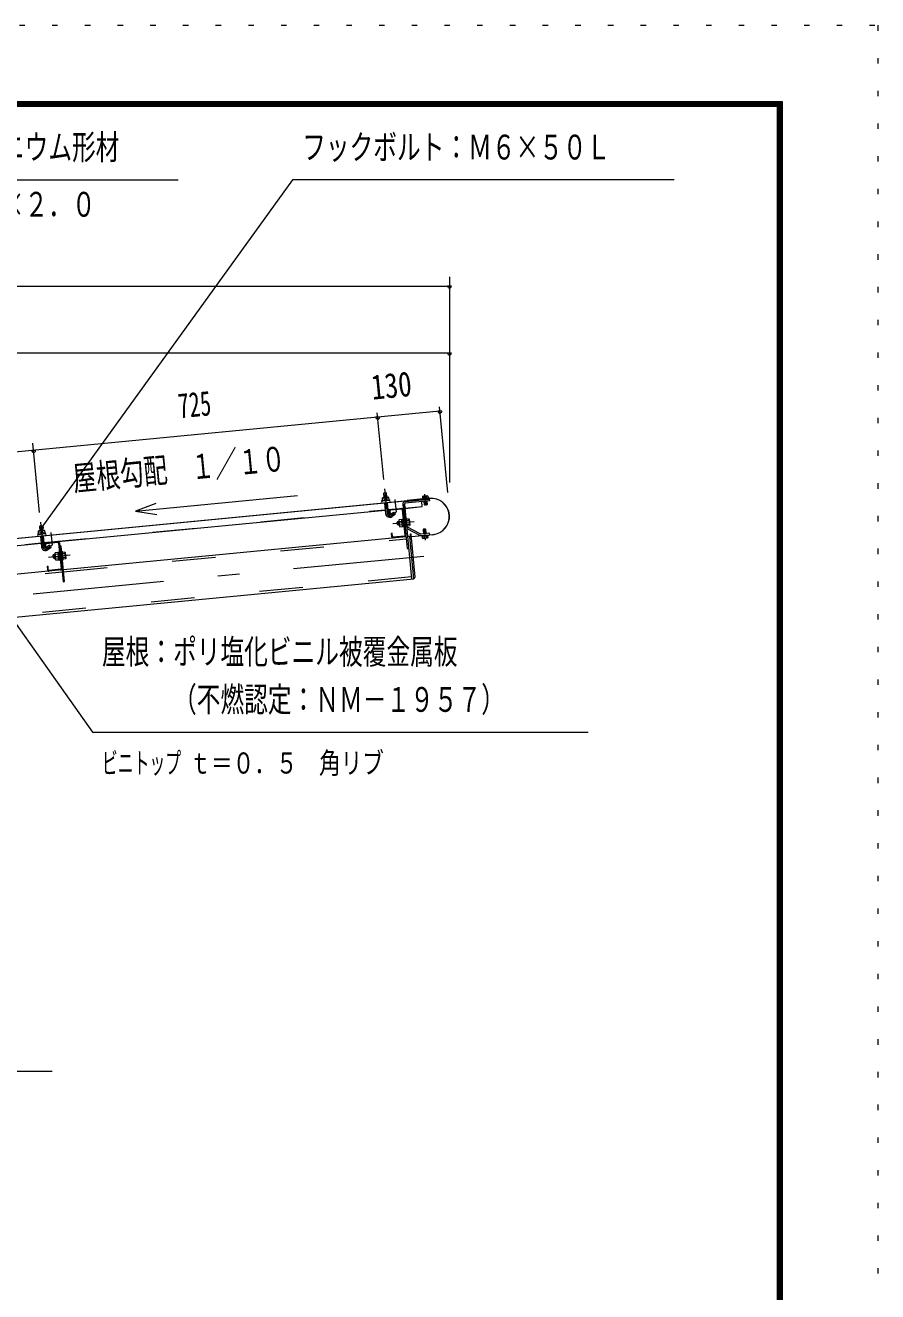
# Model space of a CAD drawing. Units: millimetres, scale not verified. Extents: x -31547 to 31550, y -14700 to 14700.
# Drawn here: x 25293 to 31550, y 5408 to 14700 of the extents above; entities that cross this region are included whole.
import ezdxf
from ezdxf.enums import TextEntityAlignment as Align

# ---------------------------------------------------------------- set-up
doc = ezdxf.new("R2010")
doc.units = ezdxf.units.MM
doc.header["$LTSCALE"] = 80
for name, pattern in [('USER2', [10, 4, -6]), ('USER3', [24, 12, -5, 2, -5]), ('USER4', [3, 0.5, -2.5])]:
    doc.linetypes.add(name, pattern=pattern)
for name, color, linetype, lineweight in [('0-6_2-02BOLD', 7, 'Continuous', 18), ('0-7_2-12HIDDEN', 3, 'USER2', 18), ('0-8_2-22CENTER', 3, 'USER3', 18), ('0-9_2-42THIN', 4, 'Continuous', 18), ('0-A_2-52DIM', 3, 'Continuous', 18), ('0-C_F-F1PAPER', 5, 'Continuous', 18), ('0-D_F-E_J_ADD', 5, 'USER4', 18)]:
    doc.layers.add(name, color=color, linetype=linetype, lineweight=lineweight)
doc.styles.add('ＭＳ ゴシック', font='')
doc.styles.get('ＭＳ ゴシック').set_extended_font_data('MS Gothic')

msp = doc.modelspace()

# ---------------------------------------------------------------- linework, layer by layer
at = {"layer": '0-6_2-02BOLD'}
for p, q in [((27943.95, 11267.53), (27923.05, 11265.51)), ((28238.75, 11232.83), (28237.58, 11245.02)), ((22766.64, 10698.56), (28259.7, 11227.48)), ((28201.69, 11220.14), (22766.82, 10696.82)), ((27925.32, 11232.98), (27927.04, 11215.13)), ((27929.94, 11193.97), (27937.34, 11117.1)), ((27933.56, 11156.39), (27954.46, 11158.41)), ((27949.66, 11217.31), (27947.94, 11235.15)), ((27958.25, 11119.12), (27950.84, 11195.98)), ((27955.71, 11145.47), (28067.2, 11156.2)), ((28075.54, 11186.36), (28128.36, 10637.81)), ((28091.02, 11025.66), (28075.55, 11186.35)), ((28202.01, 11216.81), (28201.51, 11221.87)), ((28218.63, 11230.92), (28217.47, 11243.09)), ((28219.42, 11218.49), (28218.94, 11223.55)), ((28222.89, 11182.1), (28220.48, 11207.34)), ((28239.85, 11225.56), (28240.33, 11220.5)), ((25429.89, 10902.25), (27934.8, 11143.45)), ((28056.58, 11149.55), (27974.36, 11141.63)), ((28028.34, 11059.44), (28031.02, 11031.58)), ((28056.77, 11074.51), (28036.55, 11072.56)), ((28037.81, 11059.49), (28058.03, 11061.43)), ((28080.67, 10957.77), (28062.69, 11144.52)), ((28068.98, 11079.18), (28063.4, 11078.64)), ((28070.55, 11121.36), (28081.69, 11122.43)), ((28109.6, 11066.4), (28092.87, 11064.79)), ((25397.22, 11022.31), (25400.18, 10991.6)), ((25399.49, 10989.77), (25401.21, 10971.92)), ((25423.83, 10974.1), (25422.12, 10991.95)), ((28060.54, 11035.29), (28040.32, 11033.34)), ((28058.62, 11055.33), (28066.26, 11049.04)), ((28066.93, 11042.07), (28059.28, 11048.36)), ((28068.88, 11021.86), (28061.9, 11021.19)), ((28092.63, 11008.91), (28187.14, 10958.25)), ((28192.43, 10968.13), (28094.31, 11020.71)), ((28095.39, 11038.64), (28112.12, 11040.25)), ((22904.07, 10659.04), (25408.98, 10900.24)), ((25404.12, 10950.75), (25411.51, 10873.89)), ((25407.74, 10913.18), (25428.64, 10915.19)), ((25432.42, 10875.9), (25425.02, 10952.77)), ((25445.78, 10868.62), (25443.5, 10892.31)), ((25448.54, 10898.41), (25530.75, 10906.34)), ((25536.87, 10901.3), (25554.85, 10714.56)), ((25555.86, 10879.21), (25544.72, 10878.15)), ((28087.32, 10947.16), (25572.64, 10705.03)), ((28075.64, 10951.66), (27993.42, 10943.75)), ((28127.59, 10948.93), (28285.07, 10964.1)), ((28285.23, 10962.35), (28127.76, 10947.2)), ((28217.53, 10950.22), (28218.69, 10938.04)), ((28237.64, 10952.13), (28238.8, 10939.96)), ((25481.31, 10868.06), (25459.09, 10852.21)), ((25509.48, 10816.9), (25502.51, 10816.23)), ((25505.19, 10788.37), (25512.16, 10789.04)), ((25532.2, 10818.22), (25511.98, 10816.28)), ((25514.5, 10790.13), (25534.72, 10792.07)), ((25532.79, 10812.12), (25540.43, 10805.82)), ((25541.1, 10798.85), (25533.46, 10805.15)), ((25583.77, 10823.19), (25567.04, 10821.58)), ((25569.56, 10795.43), (25586.29, 10797.04)), ((25561.5, 10703.95), (23046.82, 10461.82)), ((25549.81, 10708.45), (25467.59, 10700.54)), ((25536.08, 10777.98), (25543.05, 10778.65)), ((25543.28, 10776.21), (25548.86, 10776.74))]:
    msp.add_line(p, q, dxfattribs=at)
for points in [[(27946.91, 11236.83), (27943.95, 11267.53), (27942.04, 11269.1), (27924.63, 11267.43), (27923.05, 11265.51), (27926.01, 11234.81)], [(28210.28, 11244.18), (28207.41, 11242.14), (28208.56, 11229.96)], [(28210.28, 11244.18), (28244.43, 11247.44), (28247.64, 11245.98), (28248.8, 11233.79)], [(27915.72, 11214.05), (27914.01, 11231.89), (27916.87, 11233.93), (27956.06, 11237.71), (27959.26, 11236.25), (27960.98, 11218.41)], [(28064.4, 11185.29), (28095.71, 10860.06), (28106.85, 10861.14)], [(28078.5, 11155.7), (28206.71, 11168.04), (28203.08, 11205.66)], [(28080.77, 11205.14), (28257.75, 11222.18), (28258.83, 11211.03), (28081.84, 11193.99)], [(28259.54, 11229.22), (28096.84, 11213.55), (28097, 11211.81)], [(28241.39, 11209.35), (28243.79, 11184.09), (28240.64, 11180.28), (28226.7, 11178.95), (28222.89, 11182.1), (28243.79, 11184.09)], [(27969.32, 11135.52), (27971.61, 11111.83), (27966.03, 11111.29), (27963.75, 11134.98)], [(27972.72, 11112.52), (27994.95, 11128.37), (28007.14, 11111.27), (27984.92, 11095.42)], [(28037.98, 11032.25), (28031.02, 11031.58), (28025.29, 11036.29), (28023.61, 11053.72), (28028.34, 11059.44), (28035.3, 11060.12)], [(28036.55, 11072.56), (28034.53, 11068.13), (28038.76, 11024.23), (28041.59, 11020.26), (28061.8, 11022.21)], [(28061.9, 11021.19), (28056.67, 11075.53), (28063.64, 11076.21)], [(28063.4, 11078.64), (28069.11, 11019.42), (28074.69, 11019.96)], [(28091.41, 11021.57), (28096.98, 11022.11), (28091.28, 11081.33), (28085.7, 11080.8)], [(28091.61, 11077.87), (28108.35, 11079.48), (28111.17, 11075.51), (28115.4, 11031.62), (28113.38, 11027.18), (28096.65, 11025.57)], [(25389.89, 10970.84), (25388.17, 10988.68), (25391.04, 10990.72), (25430.23, 10994.5), (25433.43, 10993.04), (25435.15, 10975.19)], [(25421.09, 10993.61), (25418.13, 11024.31), (25416.22, 11025.89), (25398.8, 11024.22), (25397.22, 11022.31), (25418.13, 11024.31)], [(27987.3, 10948.78), (27985.03, 10972.47), (27979.45, 10971.94), (27981.73, 10948.25)], [(28122.03, 10951.92), (28120.52, 10967.6), (28122.26, 10967.76), (28123.77, 10952.08)], [(28197.48, 10956.18), (28261.67, 10962.35), (28260.6, 10973.51), (28196.4, 10967.33)], [(28236.23, 10971.16), (28233.38, 11000.95), (28229.57, 11004.1), (28215.64, 11002.77), (28212.49, 10998.96)], [(28233.38, 11000.95), (28212.49, 10998.96), (28215.32, 10969.15)], [(22821.7, 10126.85), (28145.78, 10639.49), (28115.89, 10949.91), (28098.47, 10948.23)], [(25437.92, 10891.77), (25440.2, 10868.08), (25445.78, 10868.62)], [(25481.31, 10868.06), (25469.12, 10885.15), (25446.9, 10869.31)], [(25542.44, 10901.83), (25569.88, 10616.86), (25581.03, 10617.93), (25555.87, 10879.22)], [(28145.78, 10639.49), (28155.22, 10650.95), (28127.35, 10940.47), (28115.89, 10949.91)], [(28211.85, 10935.61), (28208.63, 10937.08), (28207.47, 10949.26)], [(28211.85, 10935.61), (28245.99, 10938.87), (28248.86, 10940.92), (28247.71, 10953.1)], [(25530.94, 10831.3), (25510.72, 10829.35), (25508.71, 10824.91)], [(25508.71, 10824.91), (25512.93, 10781.02), (25515.76, 10777.05), (25535.98, 10779)], [(25537.82, 10832.99), (25530.84, 10832.32), (25536.08, 10777.98)], [(25543.28, 10776.21), (25537.57, 10835.43), (25543.15, 10835.97)], [(25565.58, 10778.35), (25571.15, 10778.89), (25565.45, 10838.12), (25559.88, 10837.58)], [(25565.78, 10834.65), (25582.52, 10836.27), (25585.35, 10832.3), (25589.57, 10788.4), (25587.56, 10783.97), (25570.83, 10782.35)], [(25461.48, 10705.57), (25459.2, 10729.26), (25453.62, 10728.72), (25455.9, 10705.03)]]:
    msp.add_lwpolyline(points, dxfattribs=at)
for points in [[(27966.22, 11218.91), (27966.76, 11213.34), (27911.01, 11207.96), (27910.48, 11213.53)], [(28206.91, 11229.8), (28207.44, 11224.22), (28251, 11228.38), (28250.47, 11233.95)], [(25440.39, 10975.7), (25384.65, 10970.32), (25385.19, 10964.75), (25440.93, 10970.12)], [(28205.81, 10949.1), (28205.28, 10954.68), (28248.83, 10958.83), (28249.37, 10953.26)], [(25499.47, 10793.08), (25497.78, 10810.51), (25502.51, 10816.23), (25505.19, 10788.37)]]:
    msp.add_lwpolyline(points, close=True, dxfattribs=at)
for centre, radius, start, end in [((28213.05, 11236.3), 8.11, 56.9164, 95.44783), ((28230.18, 11216.16), 29.79, 75.61871, 115.27916), ((28243.21, 11239.18), 8.11, 95.44783, 133.99406), ((27915.17, 11201.33), 7, 95.49939, 275.49939), ((27920.45, 11224.17), 10.06, 61.11575, 121.11575), ((27940.07, 11198.38), 37.62, 77.91205, 113.08797), ((27954.4, 11227.44), 10.06, 69.88426, 129.88426), ((27963.94, 11206.03), 7, 275.5002, 95.5002), ((28057.12, 11143.98), 11.2, 5.5027, 95.5027), ((28082.51, 11187.02), 18.2, 95.50003, 185.50002), ((28082.51, 11187.02), 7, 95.50003, 185.50002), ((28272.38, 11095.78), 134.05, 275.50003, 95.50003), ((28272.38, 11095.78), 132.3, 275.50003, 95.50003), ((27967.39, 11119.99), 30.18, 185.5, 305.5), ((27967.39, 11119.99), 9.19, 185.5, 305.5), ((27974.9, 11136.05), 11.2, 95.49878, 185.49857), ((27974.9, 11136.05), 5.6, 95.49878, 185.4908), ((28044.77, 11066.76), 10.07, 185.50095, 226.22777), ((28073.08, 11049.69), 36.61, 164.47554, 206.52635), ((28057.12, 11143.98), 5.6, 5.5027, 95.5027), ((28101.38, 11072.21), 10.07, 324.77412, 5.50095), ((28076.85, 11050.06), 36.61, 344.47554, 26.52635), ((25389.34, 10958.12), 7, 95.49939, 275.49939), ((25394.63, 10980.96), 10.06, 61.11575, 121.11575), ((25414.24, 10955.17), 37.62, 77.91205, 113.08797), ((25428.57, 10984.22), 10.06, 69.88426, 129.88426), ((25438.11, 10962.82), 7, 275.5002, 95.5002), ((28048.55, 11027.53), 10.07, 144.77412, 185.50095), ((28097.29, 11026.27), 6.3, 226.24097, 241.79402), ((28105.16, 11032.98), 10.07, 5.50095, 46.22777), ((28195.73, 10974.3), 7, 241.81552, 275.50003), ((25441.57, 10876.78), 30.18, 185.5, 305.5), ((25441.57, 10876.78), 9.19, 185.5, 305.5), ((25449.07, 10892.84), 11.2, 95.49878, 185.49857), ((25449.07, 10892.84), 5.6, 95.49878, 185.4908), ((25531.29, 10900.77), 11.2, 5.5027, 95.5027), ((25531.29, 10900.77), 5.6, 5.5027, 95.5027), ((27992.88, 10949.32), 11.2, 185.49792, 275.50047), ((27992.88, 10949.32), 5.6, 185.4908, 275.50047), ((28075.1, 10957.23), 5.6, 275.51155, 5.5027), ((28075.1, 10957.23), 11.2, 275.51155, 5.5027), ((28127.25, 10952.42), 5.25, 185.50003, 275.50003), ((28127.25, 10952.42), 3.5, 185.50003, 275.50003), ((28195.73, 10974.3), 18.2, 241.8121, 275.50003), ((28213.06, 10943.87), 8.11, 275.44783, 313.99406), ((28226.09, 10966.89), 29.79, 255.61871, 295.27916), ((28243.22, 10946.75), 8.11, 236.9164, 275.44783), ((25518.95, 10823.55), 10.07, 185.50095, 226.22777), ((25547.26, 10806.48), 36.61, 164.47554, 206.52635), ((25522.72, 10784.32), 10.07, 144.77412, 185.50095), ((25575.55, 10829), 10.07, 324.77412, 5.50095), ((25551.03, 10806.84), 36.61, 344.47554, 26.52635), ((25579.34, 10789.77), 10.07, 5.50095, 46.22777), ((25467.05, 10706.11), 11.2, 185.49792, 275.50047), ((25467.05, 10706.11), 5.6, 185.4908, 275.50047), ((25549.28, 10714.02), 5.6, 275.51155, 5.5027), ((25549.28, 10714.02), 11.2, 275.51155, 5.5027)]:
    msp.add_arc(centre, radius, start, end, dxfattribs=at)
at = {"layer": '0-7_2-12HIDDEN'}
for p, q in [((27955.54, 11147.2), (28067.03, 11157.93)), ((28078.34, 11157.44), (28206.54, 11169.78)), ((25429.72, 10903.99), (27934.63, 11145.19)), ((22903.9, 10660.79), (25408.81, 10901.98)), ((25574.05, 10690.39), (28088.73, 10932.53)), ((23048.24, 10447.18), (25562.9, 10689.32)), ((28126.95, 10652.44), (22820.29, 10141.48))]:
    msp.add_line(p, q, dxfattribs=at)
at = {"layer": '0-8_2-22CENTER'}
for p, q in [((27930.43, 11298.43), (27947.8, 11118.11)), ((28234.08, 11175.79), (28225.93, 11260.43)), ((28017.15, 11128.17), (28008.23, 11220.84)), ((27978.82, 11103.97), (28012.3, 11127.84)), ((25404.61, 11055.22), (25421.97, 10874.89)), ((25491.32, 10884.96), (25482.41, 10977.63)), ((28148.13, 11056.92), (27989.62, 11041.64)), ((28230.34, 10922.63), (28222.19, 11007.27)), ((25453, 10860.76), (25486.47, 10884.63)), ((28217.93, 10803.08), (22806.75, 10282.06)), ((25463.78, 10798.43), (25622.3, 10813.71))]:
    msp.add_line(p, q, dxfattribs=at)
for centre in [(27967.39, 11119.99), (25441.57, 10876.78)]:
    msp.add_arc(centre, 19.69, 185.5, 305.5, dxfattribs=at)
at = {"layer": '0-9_2-42THIN'}
for p, q in [((27927.75, 11234.98), (27924.63, 11267.43)), ((27942.04, 11269.1), (27945.17, 11236.66)), ((27952.72, 11158.23), (27949.1, 11195.81)), ((27955.09, 11151.9), (27952.72, 11158.23)), ((28221.72, 11223.82), (28222.2, 11218.76)), ((28223.27, 11207.61), (28225.95, 11179.58)), ((28237.53, 11220.23), (28237.05, 11225.3)), ((28241.27, 11181.04), (28238.6, 11209.08)), ((25401.92, 10991.77), (25398.8, 11024.21)), ((25416.22, 11025.89), (25419.34, 10993.45)), ((28035.64, 11056.64), (28025.19, 11055.63)), ((28027.19, 11034.73), (28037.65, 11035.74)), ((28218.11, 10969.42), (28215, 11002.01)), ((28230.34, 11003.48), (28233.44, 10970.9)), ((25509.81, 10813.42), (25499.36, 10812.41)), ((25501.37, 10791.51), (25511.82, 10792.52))]:
    msp.add_line(p, q, dxfattribs=at)
for points in [[(27931.69, 11194.14), (27935.3, 11156.56), (27934.19, 11149.89)], [(25405.86, 10950.92), (25409.48, 10913.35), (25408.36, 10906.68)], [(25429.26, 10908.69), (25426.89, 10915.02), (25423.28, 10952.6)]]:
    msp.add_lwpolyline(points, dxfattribs=at)
at = {"layer": '0-A_2-52DIM'}
for p, q in [((27254.83, 13565.9), (25412.83, 11017.86)), ((30054.83, 13565.9), (27254.83, 13565.9)), ((28406.32, 12855.45), (28406.32, 11345.24)), ((14343.34, 12785.45), (28406.32, 12785.45)), ((28420.32, 12785.45), (28392.32, 12785.45)), ((28406.32, 12295.45), (14343.34, 12295.45)), ((28420.32, 12295.45), (28392.32, 12295.45)), ((28393.52, 11272.78), (28333.01, 11901.27)), ((28336.22, 11867.92), (22828.19, 11337.56)), ((27893.82, 11823.97), (27865.82, 11823.97)), ((27923.71, 11368.11), (27876.62, 11857.32)), ((28350.22, 11867.92), (28322.22, 11867.92)), ((25397.9, 11124.9), (25348.97, 11633.02)), ((25368, 11580.76), (25340, 11580.76)), ((26102.28, 11135.89), (26257.62, 11109.89)), ((25426.83, 11017.86), (25398.83, 11017.86))]:
    msp.add_line(p, q, dxfattribs=at)
for points in [[(23289.25, 10586.06), (23824.84, 13565.9), (26414.84, 13565.9)], [(26249.81, 11191.05), (26102.28, 11135.89), (27291.69, 11250.42)], [(24822.44, 10872.44), (25784.83, 9512.9), (29424.83, 9512.9)], [(20858.79, 8133), (22690.19, 7026.09), (25490.2, 7026.09)]]:
    msp.add_lwpolyline(points, dxfattribs=at)
for centre in [(28406.32, 12785.45), (28406.32, 12295.45), (27879.82, 11823.97), (28336.22, 11867.92), (25354, 11580.76), (25412.83, 11017.86)]:
    msp.add_arc(centre, 14, 180, 0, dxfattribs=at)
at = {"layer": '0-C_F-F1PAPER'}
for points in [[(30849.95, -14000), (-9330.05, -14000), (-9330.05, 14140), (30849.95, 14140)], [(30846.45, -13996.5), (30846.45, 14136.5), (-9326.55, 14136.5), (-9326.55, -13996.5)], [(30842.95, -13993), (30842.95, 14133), (-9323.05, 14133), (-9323.05, -13993)], [(30839.45, -13989.5), (-9319.55, -13989.5), (-9319.55, 14129.5), (30839.45, 14129.5)], [(30835.95, -13986), (30835.95, 14126), (-9316.05, 14126), (-9316.05, -13986)], [(30832.45, -13982.5), (-9312.55, -13982.5), (-9312.55, 14122.5), (30832.45, 14122.5)], [(30828.95, -13979), (30828.95, 14119), (-9309.05, 14119), (-9309.05, -13979)], [(30825.45, -13975.5), (-9305.55, -13975.5), (-9305.55, 14115.5), (30825.45, 14115.5)], [(30821.95, -13972), (-9302.05, -13972), (-9302.05, 14112), (30821.95, 14112)], [(30818.45, -13968.5), (-9298.55, -13968.5), (-9298.55, 14108.5), (30818.45, 14108.5)], [(30814.95, -13965), (30814.95, 14105), (-9295.05, 14105), (-9295.05, -13965)]]:
    msp.add_lwpolyline(points, close=True, dxfattribs=at)
at = {"layer": '0-D_F-E_J_ADD'}
msp.add_lwpolyline([(31549.95, -14700), (-10030.05, -14700), (-10030.05, 14700), (31549.95, 14700)], close=True, dxfattribs=at)

# ---------------------------------------------------------------- texts
at = {"layer": '0-A_2-52DIM', "color": 7, "style": 'ＭＳ ゴシック'}
for s, height, width, p in [('側化粧：アルミニウム形材', 182.3, 0.7, (23894.84, 13660.78)), ('フックボルト：Ｍ６×５０Ｌ', 182.3, 0.7, (27324.84, 13660.78)), ('\u3000－７７×４０×２．０', 182.3, 0.7, (23894.84, 13240.77)), ('屋根：ポリ塩化ビニル被覆金属板', 182.3, 0.7, (25854.83, 9957.77)), ('\u3000\u3000\u3000（不燃認定：ＮＭ－１９５７）', 182.3, 0.7, (25854.83, 9607.78)), ('ｔ＝０．５\u3000角リブ', 155, 0.75, (26497.81, 9162.9)), ('ビニトップ ', 155, 0.55, (25854.83, 9162.9))]:
    msp.add_text(s, height=height, dxfattribs=dict(at, width=width)).set_placement(p, align=Align.BOTTOM_LEFT)
for s, width, p in [('130', 0.8, (27845.41, 11898.39)), ('725', 0.65, (26428.34, 11761.94)), ('屋根勾配\u3000１／１０', 0.7, (25654.74, 11228.72))]:
    msp.add_text(s, height=182.3, rotation=5.5, dxfattribs=dict(at, width=width)).set_placement(p, align=Align.BOTTOM_LEFT)

doc.saveas('drawing.dxf')
